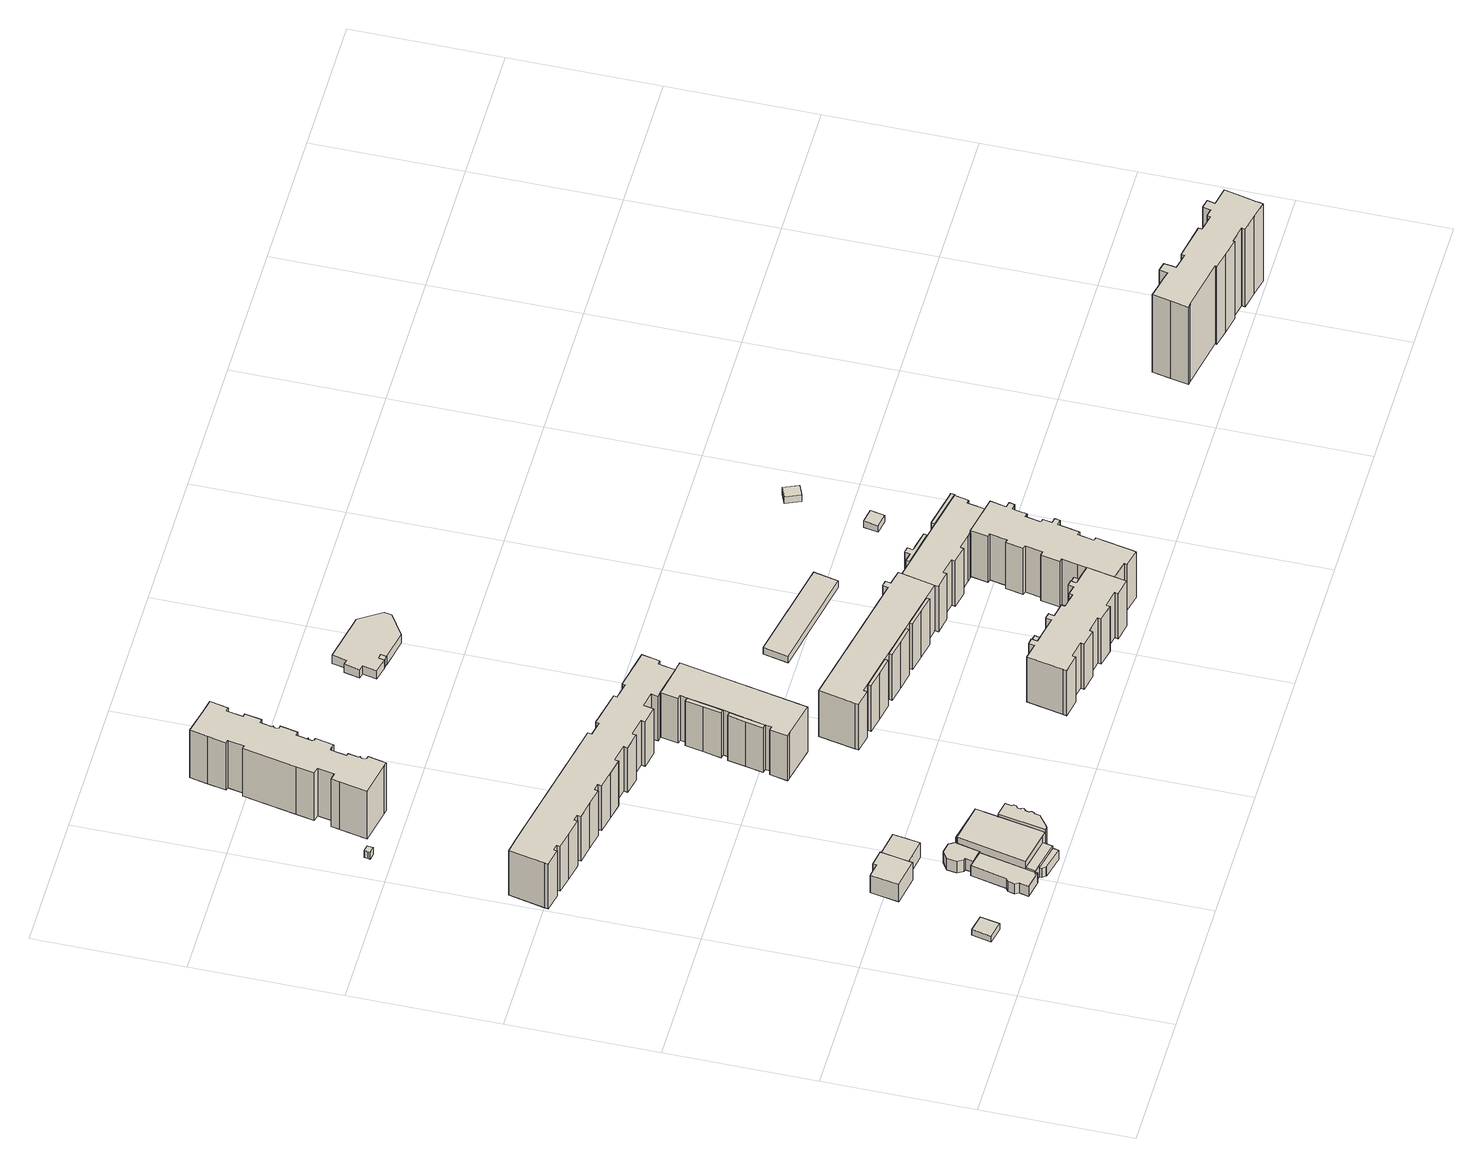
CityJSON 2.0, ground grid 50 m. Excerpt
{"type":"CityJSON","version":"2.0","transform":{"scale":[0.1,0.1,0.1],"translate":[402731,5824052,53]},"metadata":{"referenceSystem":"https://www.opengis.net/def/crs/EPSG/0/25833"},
"CityObjects":{
"building1":{"type":"Building","attributes":{"Gemeindeschluessel":"11000010","BezugspunktDach":"2200","function":"31001_2000","measuredHeight":2.58,"storeysAboveGround":1},"address":[{"country":"Germany","locality":"Berlin","thoroughfareNumber":"12 (2)","thoroughfareName":"Schleusinger Straße"}],"geometry":[{"type":"Solid","lod":"1","boundaries":[[[[0,1,2,3]],[[4,5,6,7]],[[4,7,3,2]],[[5,4,2,1]],[[6,5,1,0]],[[7,6,0,3]]]]}]},
"building2":{"type":"Building","attributes":{"Gemeindeschluessel":"11000010","function":"31001_1010"},"address":[{"country":"Germany","locality":"Berlin","thoroughfareNumber":"12","thoroughfareName":"Schleusinger Straße"}],"children":["building2-1","building2-2"]},
"building2-1":{"type":"BuildingPart","attributes":{"BezugspunktDach":"2200","measuredHeight":9.08,"storeysAboveGround":2},"parents":["building2"],"geometry":[{"type":"MultiSurface","lod":"1","boundaries":[[[8,9,10,11,12,13,14,15]],[[16,17,18,19,20,21,22,23]],[[16,23,15,14]],[[17,16,14,13]],[[18,17,13,12]],[[19,18,12,11]],[[24,25,26,11,10]],[[27,24,20,10,9]],[[22,21,9,8]],[[23,22,8,15]],[[20,28,25,24]],[[28,19,26,25]],[[21,20,24,27]]]}]},
"building2-2":{"type":"BuildingPart","attributes":{"BezugspunktDach":"2200","measuredHeight":8.01,"storeysAboveGround":2},"parents":["building2"],"geometry":[{"type":"MultiSurface","lod":"1","boundaries":[[[29,30,31,26,25,27]],[[28,19,32,33,34,21]],[[32,19,26,31]],[[33,32,31,30]],[[34,33,30,29]],[[21,34,29,27]],[[28,20,24,25]],[[21,27,24,20]],[[19,28,25,26]]]}]},
"building3":{"type":"Building","attributes":{"Gemeindeschluessel":"11000010","function":"31001_3044"},"address":[{"country":"Germany","locality":"Berlin","thoroughfareNumber":"12 (1)","thoroughfareName":"Schleusinger Straße"}],"children":["building3-1","building3-2","building3-3","building3-4","building3-5","building3-6","building3-7","building3-8"]},
"building3-1":{"type":"BuildingPart","attributes":{"BezugspunktDach":"2200","measuredHeight":8.97,"storeysAboveGround":1},"parents":["building3"],"geometry":[{"type":"MultiSurface","lod":"1","boundaries":[[[35,36,37,38,39,40,41,42]],[[43,44,45,46,47,48,49,50]],[[51,52,53,43,54,53,55,56,42,41]],[[44,43,41,40]],[[57,58,59,44,40,39]],[[46,60,58,39,38]],[[47,46,38,37]],[[49,48,36,35]],[[61,62,63,49,35,42]],[[50,56,55,53,54]],[[43,53,52,51]],[[45,44,59,58,57]],[[45,58,60,46]],[[37,36,48,47]],[[50,64,62,61]],[[64,49,63,62]]]}]},
"building3-2":{"type":"BuildingPart","attributes":{"BezugspunktDach":"2200","measuredHeight":6.17,"storeysAboveGround":1},"parents":["building3"],"geometry":[{"type":"MultiSurface","lod":"1","boundaries":[[[65,66,67,63,62,61,68]],[[50,64,49,69,70,71,72]],[[56,73,72,68,61]],[[69,49,63,67]],[[74,75,67,66]],[[71,70,66,65]],[[72,71,65,68]],[[50,72,73,56]],[[64,50,61,62]],[[49,64,76,62,63]],[[70,69,75,74]]]}]},
"building3-3":{"type":"BuildingPart","attributes":{"BezugspunktDach":"2200","measuredHeight":4,"storeysAboveGround":1},"parents":["building3"],"geometry":[{"type":"Solid","lod":"1","boundaries":[[[[77,78,79,75,74,80]],[[70,69,81,82,83,84]],[[70,84,80,74]],[[81,69,75,79]],[[82,81,79,78]],[[83,82,78,77]],[[84,83,77,80]],[[69,70,74,75]]]]}]},
"building3-4":{"type":"BuildingPart","attributes":{"BezugspunktDach":"2200","measuredHeight":4.29,"storeysAboveGround":1},"parents":["building3"],"geometry":[{"type":"MultiSurface","lod":"1","boundaries":[[[58,85,86,59]],[[87,88,45,44]],[[87,44,59,86]],[[88,87,86,85]],[[89,44,45,58,59]]]}]},
"building3-5":{"type":"BuildingPart","attributes":{"BezugspunktDach":"2200","measuredHeight":4.29,"storeysAboveGround":1},"parents":["building3"],"geometry":[{"type":"MultiSurface","lod":"1","boundaries":[[[90,91,92,93,94,95,96,85,60]],[[88,97,98,99,100,101,102,103,46]],[[46,45,88]],[[97,88,85,96]],[[98,97,96,95]],[[99,98,95,94]],[[100,99,94,93]],[[101,100,93,92]],[[102,101,92,91]],[[103,102,91,90]],[[46,103,90,60]],[[60,58,45,46]],[[88,45,58,85]]]}]},
"building3-6":{"type":"BuildingPart","attributes":{"BezugspunktDach":"2200","measuredHeight":5.85,"storeysAboveGround":1},"parents":["building3"],"geometry":[{"type":"MultiSurface","lod":"1","boundaries":[[[104,105,73,55,106,107,108,109,110,111,112]],[[113,114,115,116,117,118,53,72,71,119,120]],[[113,120,112,111]],[[114,113,111,110]],[[115,114,110,109]],[[116,115,109,108]],[[117,116,108,107]],[[118,117,107,106]],[[71,72,73,105]],[[119,71,105,104]],[[120,119,104,112]],[[121,53,122,118,106,55]],[[53,55,56,50]],[[72,50,56,73]]]}]},
"building3-7":{"type":"BuildingPart","attributes":{"BezugspunktDach":"2200","measuredHeight":4.95,"storeysAboveGround":1},"parents":["building3"],"geometry":[{"type":"MultiSurface","lod":"1","boundaries":[[[123,124,125,52,51,126,127,128,129,130]],[[131,132,133,134,43,53,118,135,136,137]],[[131,137,130,129]],[[132,131,129,128]],[[133,132,128,127]],[[134,133,127,126]],[[43,134,126,51]],[[106,55,53,52,125]],[[135,118,125,124]],[[136,135,124,123]],[[137,136,123,130]],[[55,53,43,51,52]],[[138,118,53,55,106]]]}]},
"building3-8":{"type":"BuildingPart","attributes":{"BezugspunktDach":"2200","measuredHeight":9.01,"storeysAboveGround":1},"parents":["building3"],"geometry":[{"type":"MultiSurface","lod":"1","boundaries":[[[139,140,141,142,143,144,145,146,147,148,149,150,151,152,153,154,155,156,157,158,159,160,161,162,163,164,165,166,167,168,169]],[[47,170,171,172,173,174,175,176,177,178,179,180,181,182,183,184,185,186,187,188,189,190,191,192,193,194,195,196,197,198,48]],[[47,37,36,169,168]],[[170,47,168,167]],[[171,170,167,166]],[[172,171,166,165]],[[173,172,165,164]],[[174,173,164,163]],[[175,174,163,162]],[[176,175,162,161]],[[177,176,161,160]],[[178,177,160,159]],[[179,178,159,158]],[[180,179,158,157]],[[181,180,157,156]],[[182,181,156,155]],[[183,182,155,154]],[[184,183,154,153]],[[185,184,153,152]],[[186,185,152,151]],[[187,186,151,150]],[[188,187,150,149]],[[189,188,149,148]],[[190,189,148,147]],[[191,190,147,146]],[[192,191,146,145]],[[193,192,145,144]],[[194,193,144,143]],[[195,194,143,142]],[[196,195,142,141]],[[197,196,141,140]],[[198,197,140,139]],[[48,36,37,47]]]}]},
"building4":{"type":"Building","attributes":{"Gemeindeschluessel":"11000010","BezugspunktDach":"2200","function":"51009_1610","measuredHeight":3,"storeysAboveGround":0},"address":[{"country":"Germany","locality":"Berlin"}],"geometry":[{"type":"Solid","lod":"1","boundaries":[[[[199,200,201,202,203,204]],[[205,206,207,208,209,210]],[[205,210,204,203]],[[206,205,203,202]],[[207,206,202,201]],[[208,207,201,200]],[[209,208,200,199]],[[210,209,199,204]]]]}]},
"building5":{"type":"Building","attributes":{"Gemeindeschluessel":"11000010","BezugspunktDach":"2200","function":"31001_1010","measuredHeight":19.64,"storeysAboveGround":6},"address":[{"country":"Germany","locality":"Berlin","thoroughfareNumber":"45, 47, 49, 51, 53, 55","thoroughfareName":"Trusetaler Straße"}],"geometry":[{"type":"Solid","lod":"1","boundaries":[[[[211,212,213,214,215,216,217,218,219,220,221,222,223,224,225,226,227,228,229,230,231,232,233,234,235,236,237,238,239,240,241,242,243,244,245,246,247,248,249,250,251,252,253,254,255,256,257]],[[258,259,260,261,262,263,264,265,266,267,268,269,270,271,272,273,274,275,276,277,278,279,280,281,282,283,284,285,286,287,288,289,290,291,292,293,294,295,296,297,298,299,300,301,302,303,304]],[[258,304,257,256]],[[259,258,256,255]],[[260,259,255,254]],[[261,260,254,253]],[[262,261,253,252]],[[263,262,252,251]],[[264,263,251,250]],[[265,264,250,249]],[[266,265,249,248]],[[267,266,248,247]],[[268,267,247,246]],[[269,268,246,245]],[[270,269,245,244]],[[271,270,244,243]],[[272,271,243,242]],[[273,272,242,241]],[[274,273,241,240]],[[275,274,240,239]],[[276,275,239,238]],[[277,276,238,237]],[[278,277,237,236]],[[279,278,236,235]],[[280,279,235,234]],[[281,280,234,233]],[[282,281,233,232]],[[283,282,232,231]],[[284,283,231,230]],[[285,284,230,229]],[[286,285,229,228]],[[287,286,228,227]],[[288,287,227,226]],[[289,288,226,225]],[[290,289,225,224]],[[291,290,224,223]],[[292,291,223,222]],[[293,292,222,221]],[[294,293,221,220]],[[295,294,220,219]],[[296,295,219,218]],[[297,296,218,217]],[[298,297,217,216]],[[299,298,216,215]],[[300,299,215,214]],[[301,300,214,213]],[[302,301,213,212]],[[303,302,212,211]],[[304,303,211,257]]]]}]},
"building6":{"type":"Building","attributes":{"Gemeindeschluessel":"11000010","BezugspunktDach":"2200","function":"31001_1010","measuredHeight":20.88,"storeysAboveGround":6},"address":[{"country":"Germany","locality":"Berlin","thoroughfareNumber":"62, 64, 66, 68","thoroughfareName":"Wuhletalstraße"}],"geometry":[{"type":"Solid","lod":"1","boundaries":[[[[305,306,307,308,309,310,311,312,313,314,315,316,317,318,319,320,321,322,323,324,325,326,327,328,329,330,331,332,333,334,335,336,337,338,339,340,341,342,343,344,345,346,347,348,349,350,351,352,353]],[[354,355,356,357,358,359,360,361,362,363,364,365,366,367,368,369,370,371,372,373,374,375,376,377,378,379,380,381,382,383,384,385,386,387,388,389,390,391,392,393,394,395,396,397,398,399,400,401,402]],[[354,402,353,352]],[[355,354,352,351]],[[356,355,351,350]],[[357,356,350,349]],[[358,357,349,348]],[[359,358,348,347]],[[360,359,347,346]],[[361,360,346,345]],[[362,361,345,344]],[[363,362,344,343]],[[364,363,343,342]],[[365,364,342,341]],[[366,365,341,340]],[[367,366,340,339]],[[368,367,339,338]],[[369,368,338,337]],[[370,369,337,336]],[[371,370,336,335]],[[372,371,335,334]],[[373,372,334,333]],[[374,373,333,332]],[[375,374,332,331]],[[376,375,331,330]],[[377,376,330,329]],[[378,377,329,328]],[[379,378,328,327]],[[380,379,327,326]],[[381,380,326,325]],[[382,381,325,324]],[[383,382,324,323]],[[384,383,323,322]],[[385,384,322,321]],[[386,385,321,320]],[[387,386,320,319]],[[388,387,319,318]],[[389,388,318,317]],[[390,389,317,316]],[[391,390,316,315]],[[392,391,315,314]],[[393,392,314,313]],[[394,393,313,312]],[[395,394,312,311]],[[396,395,311,310]],[[397,396,310,309]],[[398,397,309,308]],[[399,398,308,307]],[[400,399,307,306]],[[401,400,306,305]],[[402,401,305,353]]]]}]},
"building7":{"type":"Building","attributes":{"Gemeindeschluessel":"11000010","function":"31001_1010"},"address":[{"country":"Germany","locality":"Berlin","thoroughfareNumber":"39, 41, 43","thoroughfareName":"Trusetaler Straße"}],"children":["building7-1","building7-2","building7-3"]},
"building7-1":{"type":"BuildingPart","attributes":{"BezugspunktDach":"2200","measuredHeight":19.78,"storeysAboveGround":6},"parents":["building7"],"geometry":[{"type":"Solid","lod":"1","boundaries":[[[[403,404,405,406,407,408,409,410,411,412,413,414,415,416,417]],[[418,419,420,421,422,423,424,425,426,427,428,429,430,431,432]],[[418,432,417,416]],[[419,418,416,415]],[[420,419,415,414]],[[422,421,413,412]],[[424,423,411,410]],[[425,424,410,409]],[[426,425,409,408]],[[427,426,408,407]],[[428,427,407,406]],[[429,428,406,405]],[[430,429,405,404]],[[431,430,404,403]],[[432,431,403,417]],[[414,413,421,420]],[[423,422,412,411]]]]}]},
"building7-2":{"type":"BuildingPart","attributes":{"BezugspunktDach":"2200","measuredHeight":19.78,"storeysAboveGround":6},"parents":["building7"],"geometry":[{"type":"Solid","lod":"1","boundaries":[[[[414,413,433,434,435]],[[436,437,421,420,438]],[[436,438,435,434]],[[437,436,434,433]],[[421,437,433,413]],[[438,420,414,435]],[[413,414,420,421]]]]}]},
"building7-3":{"type":"BuildingPart","attributes":{"BezugspunktDach":"2200","measuredHeight":19.78,"storeysAboveGround":6},"parents":["building7"],"geometry":[{"type":"Solid","lod":"1","boundaries":[[[[412,411,439,440,441]],[[442,443,423,422,444]],[[442,444,441,440]],[[443,442,440,439]],[[423,443,439,411]],[[444,422,412,441]],[[422,423,411,412]]]]}]},
"building8":{"type":"Building","attributes":{"Gemeindeschluessel":"11000010","BezugspunktDach":"2200","function":"51009_1610","measuredHeight":19.44,"storeysAboveGround":0},"address":[{"country":"Germany","locality":"Berlin"}],"geometry":[{"type":"Solid","lod":"1","boundaries":[[[[445,446,447,448]],[[449,450,451,452]],[[449,452,448,447]],[[450,449,447,446]],[[451,450,446,445]],[[452,451,445,448]]]]}]},
"building9":{"type":"Building","attributes":{"Gemeindeschluessel":"11000010","BezugspunktDach":"2200","function":"31001_1010","measuredHeight":19.88,"storeysAboveGround":6},"address":[{"country":"Germany","locality":"Berlin","thoroughfareNumber":"15, 17, 19","thoroughfareName":"Trusetaler Straße"}],"geometry":[{"type":"Solid","lod":"1","boundaries":[[[[453,454,455,456,457,458,459,460,461,462,463,464,465,466,467,468,469,470,471,472,473,474,475,476,477,478,479,480,481,482,483,484,485,486,487,488,489,490,491,492,493]],[[494,495,496,497,498,499,500,501,502,503,504,505,506,507,508,509,510,511,512,513,514,515,516,517,518,519,520,521,522,523,524,525,526,527,528,529,530,531,532,533,534]],[[494,534,493,492]],[[495,494,492,491]],[[496,495,491,490]],[[497,496,490,489]],[[498,497,489,488]],[[499,498,488,487]],[[500,499,487,486]],[[501,500,486,485]],[[502,501,485,484]],[[503,502,484,483]],[[504,503,483,482]],[[505,504,482,481]],[[506,505,481,480]],[[507,506,480,479]],[[508,507,479,478]],[[509,508,478,477]],[[510,509,477,476]],[[511,510,476,475]],[[512,511,475,474]],[[513,512,474,473]],[[514,513,473,472]],[[515,514,472,471]],[[516,515,471,470]],[[517,516,470,469]],[[518,517,469,468]],[[519,518,468,467]],[[520,519,467,466]],[[521,520,466,465]],[[522,521,465,464]],[[523,522,464,463]],[[524,523,463,462]],[[525,524,462,461]],[[526,525,461,460]],[[527,526,460,459]],[[528,527,459,458]],[[529,528,458,457]],[[530,529,457,456]],[[531,530,456,455]],[[532,531,455,454]],[[533,532,454,453]],[[534,533,453,493]]]]}]},
"building10":{"type":"Building","attributes":{"Gemeindeschluessel":"11000010","BezugspunktDach":"2200","function":"51009_1610","measuredHeight":3,"storeysAboveGround":0},"address":[{"country":"Germany","locality":"Berlin"}],"geometry":[{"type":"Solid","lod":"1","boundaries":[[[[535,536,537,538]],[[505,539,507,506]],[[505,506,538,537]],[[539,505,537,536]],[[507,539,536,535]],[[506,507,535,538]]]]}]},
"building11":{"type":"Building","attributes":{"Gemeindeschluessel":"11000010","BezugspunktDach":"2200","function":"51009_1610","measuredHeight":3.3,"storeysAboveGround":0},"address":[{"country":"Germany","locality":"Berlin"}],"geometry":[{"type":"Solid","lod":"1","boundaries":[[[[540,541,542,543]],[[544,545,546,547]],[[544,547,543,542]],[[545,544,542,541]],[[546,545,541,540]],[[547,546,540,543]]]]}]},
"building12":{"type":"Building","attributes":{"Gemeindeschluessel":"11000010","function":"31001_1010"},"address":[{"country":"Germany","locality":"Berlin","thoroughfareNumber":"27, 29, 31, 33, 35, 37","thoroughfareName":"Trusetaler Straße"}],"children":["building12-1","building12-2","building12-3","building12-4","building12-5","building12-6","building12-7"]},
"building12-1":{"type":"BuildingPart","attributes":{"BezugspunktDach":"2200","measuredHeight":20.06,"storeysAboveGround":6},"parents":["building12"],"geometry":[{"type":"MultiSurface","lod":"1","boundaries":[[[548,549,550,551,552,553,554,555,556,557,558,559,560,561]],[[562,563,564,565,566,567,568,569,570,571,572,573,574,575]],[[562,575,561,560]],[[563,562,560,559]],[[564,563,559,558]],[[565,564,558,557]],[[566,565,557,556]],[[567,566,556,555]],[[568,567,555,554]],[[569,568,554,553]],[[570,569,553,552]],[[571,570,552,551]],[[576,577,551,550]],[[573,578,579,580,581,582,583,584,585,586,587,588,589,590,572,550,549]],[[574,573,549,548]],[[575,574,548,561]],[[572,571,577,576]],[[586,585,584,583]],[[590,589,588,587]],[[582,581,580,579,578]]]}]},
"building12-2":{"type":"BuildingPart","attributes":{"BezugspunktDach":"2200","measuredHeight":20.04,"storeysAboveGround":6},"parents":["building12"],"geometry":[{"type":"MultiSurface","lod":"1","boundaries":[[[591,592,593,594,595,596,597,598,599,600,601,602,603,604,605,606,607,577,576,608,609]],[[610,572,571,611,612,613,614,615,616,617,618,619,620,621,622,623,624,625,626,627,628]],[[610,628,609,608]],[[572,610,608,576]],[[611,571,577,607]],[[613,612,606,605]],[[615,614,604,603]],[[616,615,603,602]],[[617,616,602,601]],[[618,617,601,600]],[[619,618,600,599]],[[620,619,599,598]],[[621,620,598,597]],[[622,621,597,596]],[[623,622,596,595]],[[624,623,595,594]],[[625,624,594,593]],[[626,625,593,592]],[[627,626,592,591]],[[628,627,591,609]],[[576,577,571,572]],[[629,612,611,607,606]],[[614,613,605,604]]]}]},
"building12-3":{"type":"BuildingPart","attributes":{"BezugspunktDach":"2200","measuredHeight":20.33,"storeysAboveGround":6},"parents":["building12"],"geometry":[{"type":"MultiSurface","lod":"1","boundaries":[[[630,631,632,633,634]],[[635,636,637,614,613]],[[635,613,634,633]],[[636,635,633,632]],[[637,636,632,631]],[[614,637,631,630]],[[638,605,604,614,630,634]],[[613,614,604,605,638]]]}]},
"building12-4":{"type":"BuildingPart","attributes":{"BezugspunktDach":"2200","measuredHeight":20.26,"storeysAboveGround":6},"parents":["building12"],"geometry":[{"type":"MultiSurface","lod":"1","boundaries":[[[639,640,641,642,643,644,645,646,647,648]],[[649,650,651,652,653,654,655,656,612,611]],[[649,611,648,647]],[[650,649,647,646]],[[651,650,646,645]],[[652,651,645,644]],[[653,652,644,643]],[[654,653,643,642]],[[655,654,642,641]],[[656,655,641,640]],[[612,656,640,639]],[[611,607,606,639,648]],[[606,607,611,612]]]}]},
"building12-5":{"type":"BuildingPart","attributes":{"BezugspunktDach":"2200","measuredHeight":20.06,"storeysAboveGround":6},"parents":["building12"],"geometry":[{"type":"Solid","lod":"1","boundaries":[[[[657,658,585,584,659]],[[583,586,660,661,662]],[[583,662,659,584]],[[660,586,585,658]],[[661,660,658,657]],[[662,661,657,659]],[[586,583,584,585]]]]}]},
"building12-6":{"type":"BuildingPart","attributes":{"BezugspunktDach":"2200","measuredHeight":20.06,"storeysAboveGround":6},"parents":["building12"],"geometry":[{"type":"Solid","lod":"1","boundaries":[[[[663,664,589,588,665]],[[587,590,666,667,668]],[[587,668,665,588]],[[666,590,589,664]],[[667,666,664,663]],[[668,667,663,665]],[[590,587,588,589]]]]}]},
"building12-7":{"type":"BuildingPart","attributes":{"BezugspunktDach":"2200","measuredHeight":20.06,"storeysAboveGround":6},"parents":["building12"],"geometry":[{"type":"MultiSurface","lod":"1","boundaries":[[[669,670,581,580,671]],[[579,582,672,673,674]],[[579,674,671,580]],[[672,582,581,670]],[[673,672,670,669]],[[674,673,669,671]],[[582,675,579,580,676,581]]]}]},
"building13":{"type":"Building","attributes":{"Gemeindeschluessel":"11000010","BezugspunktDach":"2200","function":"51009_1610","measuredHeight":19.41,"storeysAboveGround":0},"address":[{"country":"Germany","locality":"Berlin"}],"geometry":[{"type":"Solid","lod":"1","boundaries":[[[[677,678,679,680]],[[681,682,683,684]],[[681,684,680,679]],[[682,681,679,678]],[[683,682,678,677]],[[684,683,677,680]]]]}]},
"building14":{"type":"Building","attributes":{"name":"Kita","Gemeindeschluessel":"11000010","BezugspunktDach":"2200","function":"31001_3065","measuredHeight":3.62,"storeysAboveGround":1},"address":[{"country":"Germany","locality":"Berlin","thoroughfareNumber":"70","thoroughfareName":"Wuhletalstraße"}],"geometry":[{"type":"Solid","lod":"1","boundaries":[[[[685,686,543,542,541,540,687,688,689,690,691,692,693,694]],[[695,696,697,698,699,700,701,702,703,704,705,706,707,708]],[[695,708,694,693]],[[696,695,693,692]],[[697,696,692,691]],[[698,697,691,690]],[[699,698,690,689]],[[700,699,689,688]],[[701,700,688,687]],[[702,701,687,540]],[[703,702,540,541]],[[704,703,541,542]],[[705,704,542,543]],[[706,705,543,686]],[[707,706,686,685]],[[708,707,685,694]]]]}]},
"building15":{"type":"Building","attributes":{"Gemeindeschluessel":"11000010","BezugspunktDach":"2200","function":"51009_1610","measuredHeight":3,"storeysAboveGround":0},"address":[{"country":"Germany","locality":"Berlin"}],"geometry":[{"type":"Solid","lod":"1","boundaries":[[[[709,710,711,712]],[[567,713,569,568]],[[567,568,712,711]],[[713,567,711,710]],[[569,713,710,709]],[[568,569,709,712]]]]}]},
"building16":{"type":"Building","attributes":{"Gemeindeschluessel":"11000010","BezugspunktDach":"2200","function":"31001_2010","measuredHeight":2.88,"storeysAboveGround":1},"address":[{"country":"Germany","locality":"Berlin","thoroughfareNumber":"32","thoroughfareName":"Trusetaler Straße"}],"geometry":[{"type":"Solid","lod":"1","boundaries":[[[[714,715,716,717]],[[718,719,720,721]],[[718,721,717,716]],[[719,718,716,715]],[[720,719,715,714]],[[721,720,714,717]]]]}]},
"building17":{"type":"Building","attributes":{"Gemeindeschluessel":"11000010","BezugspunktDach":"2200","function":"51009_1610","measuredHeight":15.74,"storeysAboveGround":0},"address":[{"country":"Germany","locality":"Berlin"}],"geometry":[{"type":"Solid","lod":"1","boundaries":[[[[722,723,724,725]],[[726,727,728,729]],[[726,729,725,724]],[[727,726,724,723]],[[728,727,723,722]],[[729,728,722,725]]]]}]},
"building18":{"type":"Building","attributes":{"Gemeindeschluessel":"11000010","BezugspunktDach":"2200","function":"31001_1010","measuredHeight":20.29,"storeysAboveGround":6},"address":[{"country":"Germany","locality":"Berlin","thoroughfareNumber":"21, 23, 25","thoroughfareName":"Trusetaler Straße"}],"geometry":[{"type":"Solid","lod":"1","boundaries":[[[[730,731,732,733,734,735,736,737,738,739,740,741,742,743,744,745,746,747,748,749,750,751,752,753,754,755,756,757,758,759,760,761,762,763,764,765,766,767,768,468,467]],[[769,770,771,772,773,774,775,776,777,778,779,780,781,782,783,784,785,786,787,788,789,790,791,792,793,794,795,796,797,798,799,800,801,802,803,804,805,806,807,808,809]],[[769,809,467,468]],[[770,769,468,768]],[[771,770,768,767]],[[772,771,767,766]],[[773,772,766,765]],[[774,773,765,764]],[[775,774,764,763]],[[776,775,763,762]],[[777,776,762,761]],[[778,777,761,760]],[[779,778,760,759]],[[780,779,759,758]],[[781,780,758,757]],[[782,781,757,756]],[[783,782,756,755]],[[784,783,755,754]],[[785,784,754,753]],[[786,785,753,752]],[[787,786,752,751]],[[788,787,751,750]],[[789,788,750,749]],[[790,789,749,748]],[[791,790,748,747]],[[792,791,747,746]],[[793,792,746,745]],[[794,793,745,744]],[[795,794,744,743]],[[796,795,743,742]],[[797,796,742,741]],[[798,797,741,740]],[[799,798,740,739]],[[800,799,739,738]],[[801,800,738,737]],[[802,801,737,736]],[[803,802,736,735]],[[804,803,735,734]],[[805,804,734,733]],[[806,805,733,732]],[[807,806,732,731]],[[808,807,731,730]],[[809,808,730,467]]]]}]},
"building19":{"type":"Building","attributes":{"Gemeindeschluessel":"11000010","BezugspunktDach":"2200","function":"51009_1610","measuredHeight":3,"storeysAboveGround":0},"address":[{"country":"Germany","locality":"Berlin"}],"geometry":[{"type":"Solid","lod":"1","boundaries":[[[[810,811,812,813]],[[814,815,816,817]],[[814,817,813,812]],[[815,814,812,811]],[[816,815,811,810]],[[817,816,810,813]]]]}]},
"building20":{"type":"Building","attributes":{"Gemeindeschluessel":"11000010","BezugspunktDach":"2200","function":"51009_1610","measuredHeight":2.93,"storeysAboveGround":0},"address":[{"country":"Germany","locality":"Berlin"}],"geometry":[{"type":"Solid","lod":"1","boundaries":[[[[818,819,820,821]],[[822,823,824,825]],[[822,825,821,820]],[[823,822,820,819]],[[824,823,819,818]],[[825,824,818,821]]]]}]},
"building21":{"type":"Building","attributes":{"Gemeindeschluessel":"11000010","BezugspunktDach":"2200","function":"31001_2523","measuredHeight":2.88,"storeysAboveGround":1},"address":[{"country":"Germany","locality":"Berlin","thoroughfareNumber":"27 (1)","thoroughfareName":"Trusetaler Straße"}],"geometry":[{"type":"Solid","lod":"1","boundaries":[[[[826,827,828,829]],[[830,831,832,833]],[[830,833,829,828]],[[831,830,828,827]],[[832,831,827,826]],[[833,832,826,829]]]]}]},
"building22":{"type":"Building","attributes":{"Gemeindeschluessel":"11000010","BezugspunktDach":"2200","function":"31001_2000","measuredHeight":2.94,"storeysAboveGround":1},"address":[{"country":"Germany","locality":"Berlin","thoroughfareNumber":"30","thoroughfareName":"Trusetaler Straße"}],"geometry":[{"type":"Solid","lod":"1","boundaries":[[[[834,835,836,837]],[[838,839,840,841]],[[838,841,837,836]],[[839,838,836,835]],[[840,839,835,834]],[[841,840,834,837]]]]}]},
"building23":{"type":"Building","attributes":{"Gemeindeschluessel":"11000010","BezugspunktDach":"2200","function":"31001_1010","measuredHeight":34.07,"storeysAboveGround":11},"address":[{"country":"Germany","locality":"Berlin","thoroughfareNumber":"21, 23","thoroughfareName":"Schwarzburger Straße"}],"geometry":[{"type":"Solid","lod":"1","boundaries":[[[[842,843,844,845,846,847,848,849,850,851,852,853,854,855,856,857,858,859,860,861,862,863,864,865,866,867,868,869,870,871,872,873,874,875,876]],[[877,878,879,880,881,882,883,884,885,886,887,888,889,890,891,892,893,894,895,896,897,898,899,900,901,902,903,904,905,906,907,908,909,910,911]],[[877,911,876,875]],[[878,877,875,874]],[[879,878,874,873]],[[880,879,873,872]],[[881,880,872,871]],[[882,881,871,870]],[[883,882,870,869]],[[884,883,869,868]],[[885,884,868,867]],[[886,885,867,866]],[[887,886,866,865]],[[888,887,865,864]],[[889,888,864,863]],[[890,889,863,862]],[[891,890,862,861]],[[892,891,861,860]],[[893,892,860,859]],[[894,893,859,858]],[[895,894,858,857]],[[896,895,857,856]],[[897,896,856,855]],[[898,897,855,854]],[[899,898,854,853]],[[900,899,853,852]],[[901,900,852,851]],[[902,901,851,850]],[[903,902,850,849]],[[904,903,849,848]],[[905,904,848,847]],[[906,905,847,846]],[[907,906,846,845]],[[908,907,845,844]],[[909,908,844,843]],[[910,909,843,842]],[[911,910,842,876]]]]}]}
},
"vertices":[
[243,118,50],[256,183,50],[198,195,50],[184,130,50],[198,195,25],[256,183,25],[243,118,25],[184,130,25],
[382,428,102],[385,445,102],[391,476,102],[401,536,102],[347,545,102],[345,533,102],[297,541,102],[281,446,102],[297,541,26],[345,533,26],[347,545,26],[401,536,26],[391,476,26],[385,445,26],[382,428,26],[281,446,26],[391,476,91],[393,490,91],[401,536,91],[385,445,91],[393,490,26],
[480,428,91],[487,474,91],[494,519,91],[494,519,26],[487,474,26],[480,428,26],
[587,69,104],[604,65,104],[634,221,104],[639,246,104],[649,297,104],[546,317,104],[520,322,104],[470,93,104],[520,322,27],[546,317,27],[649,297,27],[639,246,27],[634,221,27],[604,65,27],[587,69,27],[470,93,27],[520,322,76],[503,246,76],[503,246,27],[497,216,27],[503,246,71],[470,93,71],[649,297,48],[649,297,70],[546,317,70],[639,246,70],[470,93,76],[528,81,76],[587,69,76],[528,81,27],
[464,60,76],[488,55,76],[579,35,76],[463,60,76],[579,35,27],[488,55,27],[464,60,27],[463,60,27],[463,60,71],[488,55,67],[579,35,67],[528,81,64],
[497,35,67],[498,33,67],[574,14,67],[487,47,67],[574,14,27],[498,33,27],[497,35,27],[487,47,27],
[652,311,70],[549,333,70],[549,333,27],[652,311,27],[546,317,65],
[650,244,70],[653,244,70],[655,244,70],[658,245,70],[660,247,70],[662,249,70],[673,306,70],[673,306,27],[662,249,27],[660,247,27],[658,245,27],[655,244,27],[653,244,27],[650,244,27],
[461,53,71],[464,60,71],[457,256,71],[442,259,71],[416,141,71],[404,131,71],[399,110,71],[407,97,71],[399,66,71],[407,97,27],[399,110,27],[404,131,27],[416,141,27],[442,259,27],[457,256,27],[461,53,27],[399,66,27],[503,246,49],[502,246,27],
[455,284,76],[462,282,76],[457,256,76],[521,329,76],[509,348,76],[475,354,76],[448,337,76],[443,304,76],[448,337,27],[475,354,27],[509,348,27],[521,329,27],[462,282,27],[455,284,27],[443,304,27],[457,256,53],
[615,63,117],[659,95,117],[662,114,117],[663,114,117],[665,115,117],[666,116,117],[668,124,117],[667,126,117],[666,128,117],[664,130,117],[667,143,117],[670,144,117],[672,146,117],[674,148,117],[675,150,117],[675,153,117],[674,156,117],[672,158,117],[670,159,117],[673,171,117],[676,172,117],[678,173,117],[680,175,117],[681,181,117],[681,183,117],[680,185,117],[679,187,117],[677,188,117],[682,211,117],[634,221,117],[604,65,117],[682,211,27],[677,188,27],[679,187,27],[680,185,27],[681,183,27],[681,181,27],[680,175,27],[678,173,27],[676,172,27],[673,171,27],[670,159,27],[672,158,27],[674,156,27],[675,153,27],[675,150,27],[674,148,27],[672,146,27],[670,144,27],[667,143,27],[664,130,27],[666,128,27],[667,126,27],[668,124,27],[666,116,27],[665,115,27],[663,114,27],[662,114,27],[659,95,27],[615,63,27],
[95,2062,44],[96,2065,44],[98,2082,44],[77,2086,44],[74,2072,44],[73,2066,44],[74,2072,14],[77,2086,14],[98,2082,14],[96,2065,14],[95,2062,14],[73,2066,14],
[63,1471,210],[65,1483,210],[86,1479,210],[84,1467,210],[140,1455,210],[202,1442,210],[204,1454,210],[226,1449,210],[224,1437,210],[284,1424,210],[343,1412,210],[345,1424,210],[368,1420,210],[366,1407,210],[427,1394,210],[481,1383,210],[483,1395,210],[546,1382,210],[543,1370,210],[602,1357,210],[604,1370,210],[666,1357,210],[664,1344,210],[723,1332,210],[726,1345,210],[730,1365,210],[784,1356,210],[779,1332,210],[794,1329,210],[807,1326,210],[901,1308,210],[913,1366,210],[927,1364,210],[939,1425,210],[925,1427,210],[804,1452,210],[802,1442,210],[745,1454,210],[748,1465,210],[626,1491,210],[623,1480,210],[573,1490,210],[575,1504,210],[90,1605,210],[30,1616,210],[4,1496,210],[1,1484,210],[4,1496,13],[30,1616,13],[90,1605,13],[575,1504,13],[573,1490,13],[623,1480,13],[626,1491,13],[748,1465,13],[745,1454,13],[802,1442,13],[804,1452,13],[925,1427,13],[939,1425,13],[927,1364,13],[913,1366,13],[901,1308,13],[807,1326,13],[794,1329,13],[779,1332,13],[784,1356,13],[730,1365,13],[726,1345,13],[723,1332,13],[664,1344,13],[666,1357,13],[604,1370,13],[602,1357,13],[543,1370,13],[546,1382,13],[483,1395,13],[481,1383,13],[427,1394,13],[366,1407,13],[368,1420,13],[345,1424,13],[343,1412,13],[284,1424,13],[224,1437,13],[226,1449,13],[204,1454,13],[202,1442,13],[140,1455,13],[84,1467,13],[86,1479,13],[65,1483,13],[63,1471,13],[1,1484,13],
[285,2074,211],[299,2072,211],[312,2132,211],[303,2134,211],[299,2142,211],[301,2153,211],[307,2156,211],[302,2157,211],[309,2195,211],[300,2197,211],[311,2251,211],[322,2249,211],[335,2246,211],[348,2308,211],[340,2309,211],[336,2316,211],[338,2326,211],[344,2330,211],[339,2331,211],[347,2369,211],[360,2367,211],[372,2425,211],[364,2427,211],[360,2433,211],[362,2443,211],[368,2447,211],[363,2448,211],[372,2489,211],[385,2487,211],[396,2544,211],[384,2545,211],[395,2601,211],[408,2598,211],[422,2660,211],[408,2663,211],[380,2669,211],[288,2690,211],[275,2630,211],[263,2568,211],[274,2566,211],[263,2512,211],[251,2514,211],[215,2335,211],[203,2275,211],[225,2270,211],[214,2214,211],[191,2219,211],[185,2190,211],[166,2098,211],[185,2190,2],[191,2219,2],[214,2214,2],[225,2270,2],[203,2275,2],[215,2335,2],[251,2514,2],[263,2512,2],[274,2566,2],[263,2568,2],[275,2630,2],[288,2690,2],[380,2669,2],[408,2663,2],[422,2660,2],[408,2598,2],[395,2601,2],[384,2545,2],[396,2544,2],[385,2487,2],[372,2489,2],[363,2448,2],[368,2447,2],[362,2443,2],[360,2433,2],[364,2427,2],[372,2425,2],[360,2367,2],[347,2369,2],[339,2331,2],[344,2330,2],[338,2326,2],[336,2316,2],[340,2309,2],[348,2308,2],[335,2246,2],[322,2249,2],[311,2251,2],[300,2197,2],[309,2195,2],[302,2157,2],[307,2156,2],[301,2153,2],[299,2142,2],[303,2134,2],[312,2132,2],[299,2072,2],[285,2074,2],[166,2098,2],
[722,902,213],[843,876,213],[931,1302,213],[901,1308,213],[807,1326,213],[794,1329,213],[782,1269,213],[795,1266,213],[791,1243,213],[767,1124,213],[762,1102,213],[738,984,213],[734,962,213],[720,965,213],[708,905,213],[720,965,16],[734,962,16],[738,984,16],[762,1102,16],[767,1124,16],[791,1243,16],[795,1266,16],[782,1269,16],[794,1329,16],[807,1326,16],[901,1308,16],[931,1302,16],[843,876,16],[722,902,16],[708,905,16],
[748,1105,213],[736,1044,213],[724,987,213],[736,1044,16],[748,1105,16],[724,987,16],
[777,1246,213],[765,1187,213],[753,1127,213],[765,1187,16],[777,1246,16],[753,1127,16],
[1298,255,220],[1302,273,220],[1283,277,220],[1279,259,220],[1283,277,26],[1302,273,26],[1298,255,26],[1279,259,26],
[1242,128,222],[1244,140,222],[1303,128,222],[1300,116,222],[1359,104,222],[1362,115,222],[1420,103,222],[1418,92,222],[1477,79,222],[1479,91,222],[1538,79,222],[1535,67,222],[1594,55,222],[1597,67,222],[1602,96,222],[1621,188,222],[1569,199,222],[1549,203,222],[1553,221,222],[1553,222,222],[1534,226,222],[1530,207,222],[1499,214,222],[1497,202,222],[1444,213,222],[1446,225,222],[1416,231,222],[1397,235,222],[1400,253,222],[1401,254,222],[1382,258,222],[1378,239,222],[1298,255,222],[1279,259,222],[1283,277,222],[1283,279,222],[1264,282,222],[1260,263,222],[1206,274,222],[1181,153,222],[1178,141,222],[1181,153,24],[1206,274,24],[1260,263,24],[1264,282,24],[1283,279,24],[1283,277,24],[1279,259,24],[1298,255,24],[1378,239,24],[1382,258,24],[1401,254,24],[1400,253,24],[1397,235,24],[1416,231,24],[1446,225,24],[1444,213,24],[1497,202,24],[1499,214,24],[1530,207,24],[1534,226,24],[1553,222,24],[1553,221,24],[1549,203,24],[1569,199,24],[1621,188,24],[1602,96,24],[1597,67,24],[1594,55,24],[1535,67,24],[1538,79,24],[1479,91,24],[1477,79,24],[1418,92,24],[1420,103,24],[1362,115,24],[1359,104,24],[1300,116,24],[1303,128,24],[1244,140,24],[1242,128,24],[1178,141,24],
[1416,231,54],[1420,249,54],[1400,253,54],[1397,235,54],[1420,249,24],
[895,2220,45],[900,2240,45],[884,2243,45],[880,2223,45],[884,2243,12],[900,2240,12],[895,2220,12],[880,2223,12],
[950,714,214],[952,726,214],[1441,624,214],[1465,734,214],[1467,746,214],[1436,753,214],[1417,757,214],[1421,774,214],[1421,775,214],[1402,779,214],[1398,760,214],[918,860,214],[893,738,214],[891,726,214],[893,738,13],[918,860,13],[1398,760,13],[1402,779,13],[1421,775,13],[1421,774,13],[1417,757,13],[1436,753,13],[1467,746,13],[1465,734,13],[1441,624,13],[952,726,13],[950,714,13],[891,726,13],[1441,624,213],[1465,734,213],[1028,710,13],[980,720,13],[980,720,214],[1098,696,214],[1098,696,13],[1124,690,13],[1124,690,214],[1241,666,214],[1241,666,13],[1266,661,13],[1266,661,214],[1383,636,214],[1383,636,13],
[1499,600,213],[1501,612,213],[1560,600,213],[1557,588,213],[1616,576,213],[1618,587,213],[1619,587,213],[1672,576,213],[1687,573,213],[1699,571,213],[1795,551,213],[1807,614,213],[1819,612,213],[1829,659,213],[1694,687,213],[1641,698,213],[1518,723,213],[1442,624,213],[1440,612,213],[1442,624,13],[1518,723,13],[1641,698,13],[1694,687,13],[1829,659,13],[1819,612,13],[1807,614,13],[1795,551,13],[1699,571,13],[1687,573,13],[1672,576,13],[1619,587,13],[1618,587,13],[1616,576,13],[1557,588,13],[1560,600,13],[1501,612,13],[1499,600,13],[1440,612,13],[1641,698,80],
[1829,659,216],[1831,671,216],[1819,673,216],[1696,699,216],[1694,687,216],[1696,699,13],[1819,673,13],[1831,671,13],[1694,687,80],
[1641,698,216],[1643,710,216],[1589,721,216],[1570,725,216],[1574,743,216],[1574,744,216],[1555,748,216],[1551,729,216],[1520,735,216],[1518,723,216],[1520,735,13],[1551,729,13],[1555,748,13],[1574,744,13],[1574,743,13],[1570,725,13],[1589,721,13],[1643,710,13],
[1180,666,214],[1239,654,214],[1121,678,214],[1239,654,13],[1180,666,13],[1121,678,13],
[1322,637,214],[1381,625,214],[1264,649,214],[1381,625,13],[1322,637,13],[1264,649,13],
[1036,696,214],[1095,684,214],[978,708,214],[1095,684,13],[1036,696,13],[978,708,13],[1077,700,13],[1068,702,214],
[1569,199,220],[1572,217,220],[1553,221,220],[1549,203,220],[1553,221,26],[1572,217,26],[1569,199,26],[1549,203,26],
[838,2282,45],[828,2234,45],[996,2199,45],[1072,2249,45],[1077,2273,45],[1027,2349,45],[860,2384,45],[850,2335,45],[832,2339,45],[820,2286,45],[832,2339,9],[850,2335,9],[860,2384,9],[1027,2349,9],[1077,2273,9],[1072,2249,9],[996,2199,9],[895,2220,9],[900,2240,9],[884,2243,9],[880,2223,9],[828,2234,9],[838,2282,9],[820,2286,9],
[1436,753,43],[1440,770,43],[1421,774,43],[1417,757,43],[1440,770,13],
[1550,956,40],[1568,1039,40],[1219,1111,40],[1201,1027,40],[1219,1111,11],[1568,1039,11],[1550,956,11],[1201,1027,11],
[1589,721,171],[1593,739,171],[1574,743,171],[1570,725,171],[1574,743,14],[1593,739,14],[1589,721,14],[1570,725,14],
[1666,82,222],[1664,71,222],[1722,58,222],[1725,70,222],[1750,193,222],[1739,195,222],[1750,249,222],[1762,246,222],[1773,300,222],[1777,319,222],[1795,316,222],[1796,316,222],[1799,335,222],[1781,338,222],[1787,369,222],[1775,372,222],[1786,425,222],[1798,422,222],[1804,453,222],[1808,472,222],[1826,468,222],[1827,468,222],[1831,487,222],[1812,491,222],[1823,545,222],[1795,551,222],[1699,571,222],[1687,573,222],[1675,514,222],[1687,512,222],[1675,453,222],[1663,456,222],[1651,397,222],[1663,394,222],[1651,336,222],[1639,338,222],[1626,274,222],[1638,272,222],[1627,218,222],[1621,188,20],[1627,218,20],[1638,272,20],[1626,274,20],[1639,338,20],[1651,336,20],[1663,394,20],[1651,397,20],[1663,456,20],[1675,453,20],[1687,512,20],[1675,514,20],[1687,573,20],[1699,571,20],[1795,551,20],[1823,545,20],[1812,491,20],[1831,487,20],[1827,468,20],[1826,468,20],[1808,472,20],[1804,453,20],[1798,422,20],[1786,425,20],[1775,372,20],[1787,369,20],[1781,338,20],[1799,335,20],[1796,316,20],[1795,316,20],[1777,319,20],[1773,300,20],[1762,246,20],[1750,249,20],[1739,195,20],[1750,193,20],[1725,70,20],[1722,58,20],[1664,71,20],[1666,82,20],[1602,96,20],
[1791,297,53],[1795,316,53],[1777,319,53],[1773,300,53],[1777,319,23],[1795,316,23],[1791,297,23],[1773,300,23],
[1822,449,50],[1826,468,50],[1808,472,50],[1804,453,50],[1808,472,21],[1826,468,21],[1822,449,21],[1804,453,21],
[1857,887,39],[1867,935,39],[1818,944,39],[1809,895,39],[1818,944,11],[1867,935,11],[1857,887,11],[1809,895,11],
[1878,1154,41],[1916,1170,41],[1895,1221,41],[1857,1205,41],[1895,1221,12],[1916,1170,12],[1878,1154,12],[1857,1205,12],
[2645,118,375],[2820,83,375],[2818,78,375],[2876,65,375],[2938,51,375],[2938,57,375],[2997,45,375],[2996,42,375],[2994,33,375],[3056,19,375],[3114,6,375],[3116,17,375],[3118,30,375],[3120,38,375],[3143,136,375],[3079,149,375],[3086,176,375],[3056,182,375],[3050,155,375],[3024,160,375],[3021,149,375],[2964,161,375],[2965,173,375],[2844,197,375],[2842,186,375],[2785,198,375],[2788,211,375],[2792,239,375],[2762,246,375],[2756,218,375],[2728,225,375],[2667,238,375],[2655,241,375],[2642,179,375],[2630,120,375],[2642,179,34],[2655,241,34],[2667,238,34],[2728,225,34],[2756,218,34],[2762,246,34],[2792,239,34],[2788,211,34],[2785,198,34],[2842,186,34],[2844,197,34],[2965,173,34],[2964,161,34],[3021,149,34],[3024,160,34],[3050,155,34],[3056,182,34],[3086,176,34],[3079,149,34],[3143,136,34],[3120,38,34],[3118,30,34],[3116,17,34],[3114,6,34],[3056,19,34],[2994,33,34],[2996,42,34],[2997,45,34],[2938,57,34],[2938,51,34],[2876,65,34],[2818,78,34],[2820,83,34],[2645,118,34],[2630,120,34]
]}
